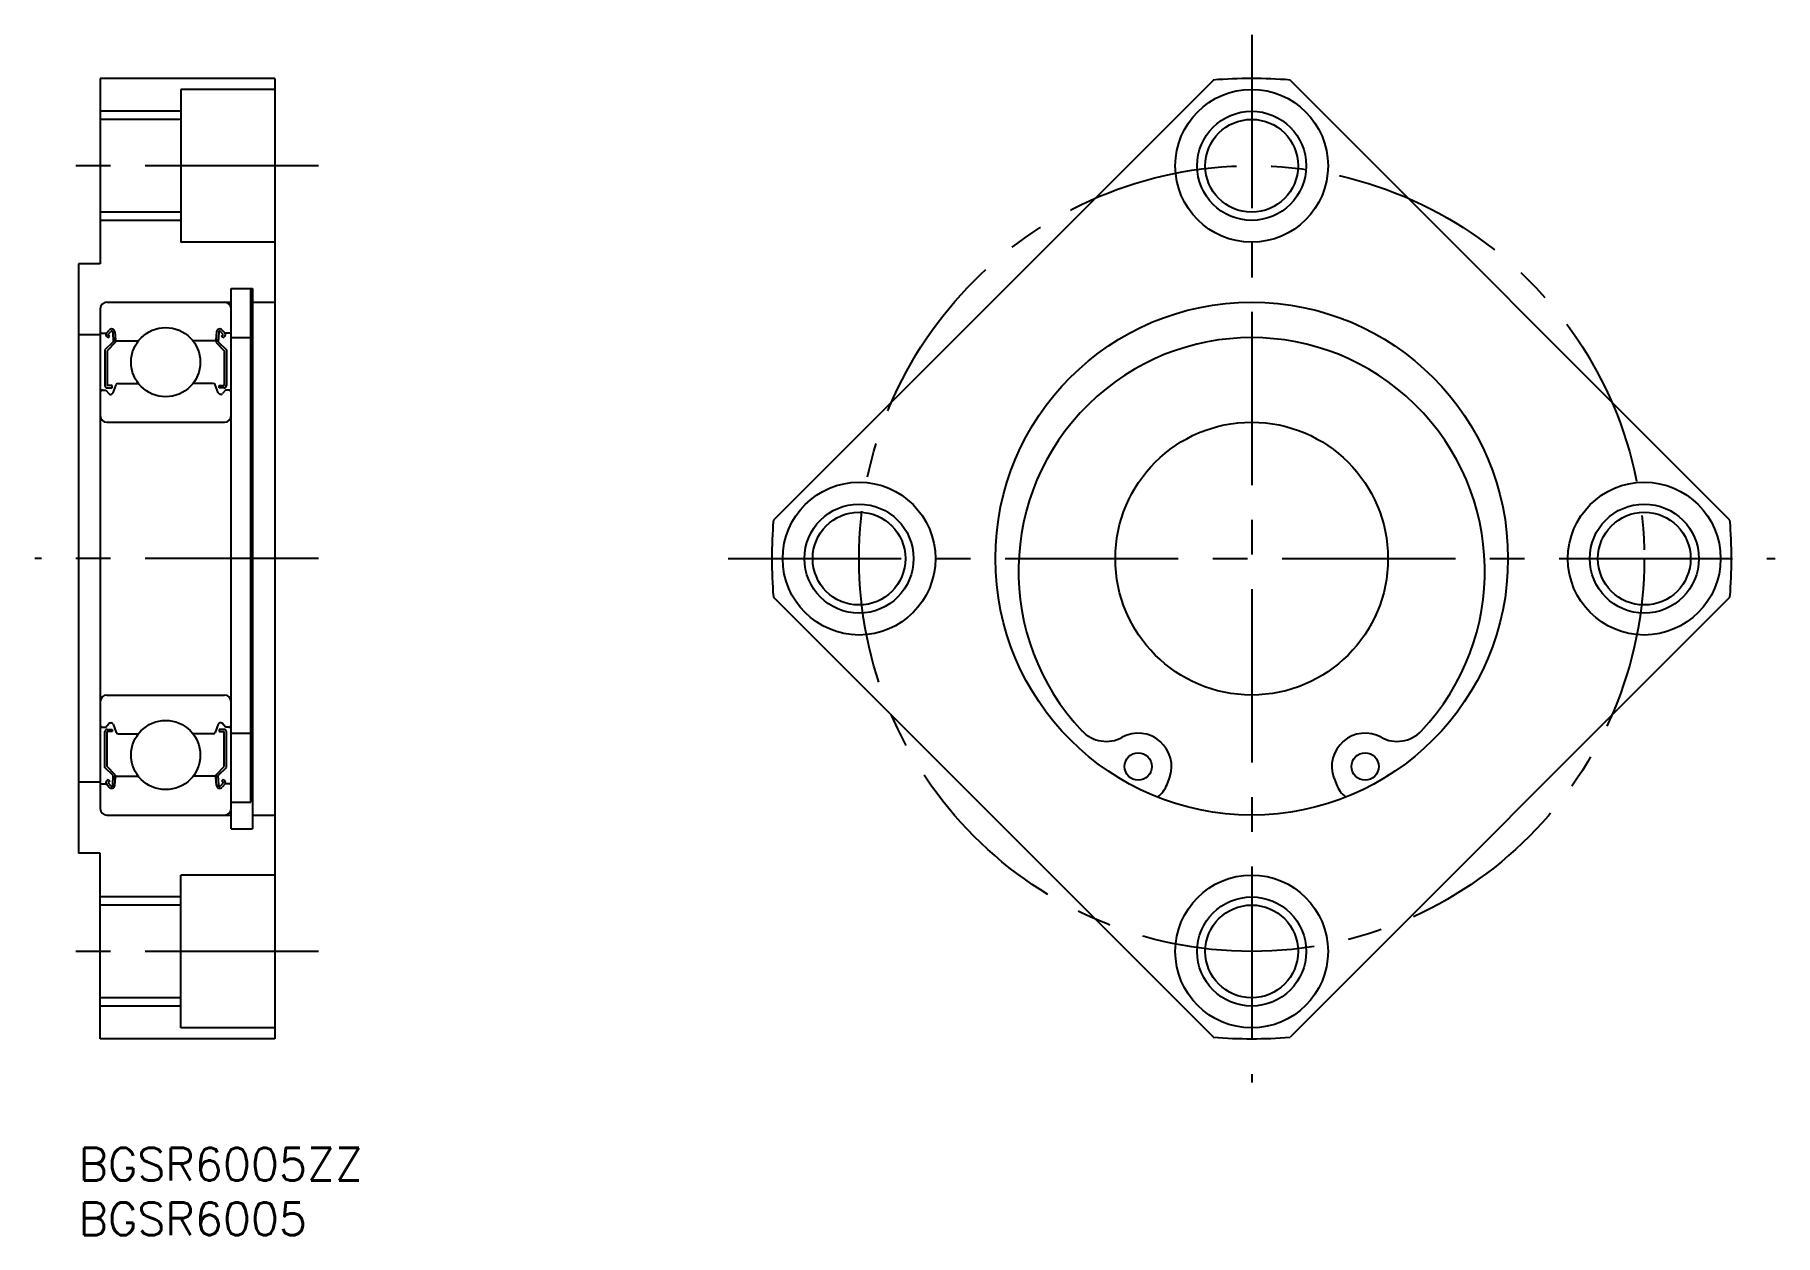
# Model space of a CAD drawing. Extents: x -4 to 156, y -8 to 102.
import ezdxf

# ---------------------------------------------------------------- set-up
doc = ezdxf.new("R2010")
doc.units = 0
doc.header["$LTSCALE"] = 0.5
doc.linetypes.add('CENTER', pattern=[50.8, 31.75, -6.35, 6.35, -6.35])
for name, color, linetype in [('MSM_CENTER', 1, 'CENTER'), ('MSM_CONTINUOUS', 7, 'CONTINUOUS'), ('MSM_NARROW', 5, 'CONTINUOUS'), ('MSM_PART_NUMBER', 7, 'CONTINUOUS')]:
    doc.layers.add(name, color=color, linetype=linetype)
doc.styles.get("Standard").update_dxf_attribs({"font": 'txt.shx', "height": 3, "bigfont": 'bigfont.shx'})

# ---------------------------------------------------------------- blocks, each defined once
blk = doc.blocks.new('*U4')
at = {"layer": 'MSM_PART_NUMBER'}
blk.add_text('BGSR6005ZZ', height=3, dxfattribs=at).set_placement((0, -3))
blk = doc.blocks.new('*U5')
at = {"layer": 'MSM_PART_NUMBER'}
blk.add_text('BGSR6005', height=3, dxfattribs=at).set_placement((0, -8))

msp = doc.modelspace()

# ---------------------------------------------------------------- linework, layer by layer
at = {"layer": 'MSM_CENTER'}
for p, q in [((107.58, 102), (107.58, 6)), ((22, 90), (-2, 90)), ((22, 54), (-4, 54)), ((59.58, 54), (155.58, 54)), ((22, 18), (-2, 18))]:
    msp.add_line(p, q, dxfattribs=at)
msp.add_circle((107.58, 54), 36, dxfattribs=at)
at = {"layer": 'MSM_CONTINUOUS'}
for p, q in [((18, 98), (2, 98)), ((2, 98), (2, 81)), ((14, 98), (14, 98)), ((18, 98), (18, 10)), ((104.07, 97.86), (63.73, 57.52)), ((151.44, 57.52), (111.1, 97.86)), ((18, 97), (9.4, 97)), ((9.4, 97), (9.4, 83)), ((9.4, 94.25), (2, 94.25)), ((9.4, 85.75), (2, 85.75)), ((18, 83), (9.4, 83)), ((0, 81), (0, 27)), ((2, 81), (0, 81)), ((14, 29.25), (14, 78.75)), ((14, 78.75), (15.95, 78.75)), ((15.8, 31.68, 1.25), (15.8, 78.75, 1.25)), ((15.95, 78.75), (15.95, 29.25)), ((2, 76.9), (2, 31.1)), ((2.6, 77.5), (14, 77.5)), ((15.95, 77.5), (18, 77.5)), ((2, 74.5), (0, 74.5)), ((2.1, 74.65), (2.56, 74.65)), ((3.18, 73.88), (2.43, 73.13)), ((2.56, 74.65), (2.81, 74.95)), ((2.74, 74.24), (2.58, 74.37)), ((3.38, 73.8), (2.63, 73.05)), ((2.71, 74.52), (2.96, 74.82)), ((2.87, 74.39), (2.71, 74.52)), ((2.74, 74.24), (2.87, 74.39)), ((3.14, 74.76), (3.18, 73.88)), ((3.34, 74.78), (3.4, 74.04)), ((3.38, 74.27), (3.38, 73.8)), ((3.5, 73.95), (5.49, 73.95)), ((12.5, 73.95), (10.51, 73.95)), ((12.66, 74.78), (12.6, 74.04)), ((12.62, 74.27), (12.62, 73.8)), ((12.62, 73.8), (13.37, 73.05)), ((12.86, 74.76), (12.82, 73.88)), ((12.82, 73.88), (13.57, 73.13)), ((13.29, 74.52), (13.04, 74.82)), ((13.13, 74.39), (13.29, 74.52)), ((13.26, 74.24), (13.13, 74.39)), ((13.44, 74.65), (13.19, 74.95)), ((13.26, 74.24), (13.42, 74.37)), ((13.9, 74.65), (13.44, 74.65)), ((14, 74.25), (15.8, 74.25)), ((2.43, 73.13), (2.43, 69.85)), ((2.63, 73.05), (2.63, 69.85)), ((13.37, 73.05), (13.37, 69.85)), ((13.57, 73.13), (13.57, 69.85)), ((2.2, 69.45), (2.5, 69.45)), ((2.5, 69.45), (2.78, 69.12)), ((3.08, 69.85), (2.63, 69.85)), ((2.63, 69.65), (3.08, 69.65)), ((2.93, 69.05), (2.99, 69.05)), ((3.08, 69.65), (3.08, 69.85)), ((3.18, 69.18), (3.45, 69.92)), ((3.64, 70.05), (5.49, 70.05)), ((12.36, 70.05), (10.51, 70.05)), ((12.82, 69.18), (12.55, 69.92)), ((12.92, 69.65), (12.92, 69.85)), ((12.92, 69.85), (13.37, 69.85)), ((13.37, 69.65), (12.92, 69.65)), ((13.07, 69.05), (13.01, 69.05)), ((13.5, 69.45), (13.22, 69.12)), ((13.8, 69.45), (13.5, 69.45)), ((2.6, 66.5), (13.4, 66.5)), ((104.07, 10.14), (63.73, 50.48)), ((151.44, 50.48), (111.1, 10.14)), ((2.6, 41.5), (13.4, 41.5)), ((2.2, 38.55), (2.5, 38.55)), ((2.5, 38.55), (2.78, 38.88)), ((2.63, 38.35), (3.08, 38.35)), ((2.93, 38.95), (2.99, 38.95)), ((3.08, 38.35), (3.08, 38.15)), ((3.18, 38.82), (3.45, 38.08)), ((12.82, 38.82), (12.55, 38.08)), ((12.92, 38.35), (12.92, 38.15)), ((13.37, 38.35), (12.92, 38.35)), ((13.07, 38.95), (13.01, 38.95)), ((13.5, 38.55), (13.22, 38.88)), ((13.8, 38.55), (13.5, 38.55)), ((2.43, 34.87), (2.43, 38.15)), ((2.63, 34.95), (2.63, 38.15)), ((3.08, 38.15), (2.63, 38.15)), ((3.64, 37.95), (5.49, 37.95)), ((12.36, 37.95), (10.51, 37.95)), ((12.92, 38.15), (13.37, 38.15)), ((13.37, 34.95), (13.37, 38.15)), ((13.57, 34.87), (13.57, 38.15)), ((14, 38), (15.75, 38)), ((3.18, 34.12), (2.43, 34.87)), ((2.74, 33.76), (2.58, 33.63)), ((3.38, 34.2), (2.63, 34.95)), ((2.87, 33.61), (2.71, 33.48)), ((2.74, 33.76), (2.87, 33.61)), ((3.14, 33.24), (3.18, 34.12)), ((3.34, 33.22), (3.4, 33.96)), ((3.38, 33.73), (3.38, 34.2)), ((3.5, 34.05), (5.49, 34.05)), ((12.5, 34.05), (10.51, 34.05)), ((12.66, 33.22), (12.6, 33.96)), ((12.62, 34.2), (13.37, 34.95)), ((12.62, 33.73), (12.62, 34.2)), ((12.82, 34.12), (13.57, 34.87)), ((12.86, 33.24), (12.82, 34.12)), ((13.26, 33.76), (13.13, 33.61)), ((13.13, 33.61), (13.29, 33.48)), ((13.26, 33.76), (13.42, 33.63)), ((99.82, 33.3), (100.04, 33.88)), ((115.13, 33.88), (115.35, 33.3)), ((2, 33.5), (0, 33.5)), ((2.1, 33.35), (2.56, 33.35)), ((2.56, 33.35), (2.81, 33.05)), ((2.71, 33.48), (2.96, 33.18)), ((13.29, 33.48), (13.04, 33.18)), ((13.44, 33.35), (13.19, 33.05)), ((13.9, 33.35), (13.44, 33.35)), ((2.6, 30.5), (14, 30.5)), ((5.5, 30.5), (5.5, 30.5)), ((14, 31.68), (15.8, 31.68)), ((15.95, 30.5), (18, 30.5)), ((14, 29.25), (15.95, 29.25)), ((2, 27), (0, 27)), ((2, 10), (2, 27)), ((18, 25), (9.4, 25)), ((9.4, 11), (9.4, 25)), ((9.4, 22.25), (2, 22.25)), ((9.4, 13.75), (2, 13.75)), ((18, 10), (2, 10)), ((18, 11), (9.4, 11))]:
    msp.add_line(p, q, dxfattribs=at)
for centre, radius in [((107.58, 90), 7), ((107.58, 90), 4.25), ((107.58, 54), 23.5), ((8, 72), 3.17), ((107.58, 54), 12.5), ((71.58, 54), 7), ((143.58, 54), 7), ((71.58, 54), 4.25), ((143.58, 54), 4.25), ((8, 36), 3.17), ((97.18, 34.95), 1.25), ((117.98, 34.95), 1.25), ((107.58, 18), 7), ((107.58, 18), 4.25)]:
    msp.add_circle(centre, radius, dxfattribs=at)
for centre, radius, start, end in [((107.58, 54), 44, 85.4154, 94.5846), ((2.6, 76.9), 0.6, 90, 180), ((13.4, 76.9), 0.6, 0, 90), ((3.04, 74.75), 0.3, 4.9967, 140.0012), ((12.96, 74.75), 0.3, 39.9988, 175.0033), ((2.1, 74.75), 0.1, 180, 270), ((2.71, 74.52), 0.2, 140.0012, 230.0863), ((3.04, 74.75), 0.1, 2.8198, 140.0023), ((3.5, 74.05), 0.1, 184.9967, 270), ((12.5, 74.05), 0.1, 270, 355.0033), ((12.96, 74.75), 0.1, 39.9977, 177.1802), ((13.29, 74.52), 0.2, 309.9137, 39.9988), ((13.9, 74.75), 0.1, 270, 0), ((107.58, 52.87), 21.38, 316.6826, 223.3174), ((2.2, 69.25), 0.2, 90, 180), ((2.63, 69.85), 0.2, 180, 270), ((2.93, 69.25), 0.2, 219.9945, 270), ((2.99, 69.25), 0.2, 270, 339.9921), ((3.64, 69.85), 0.2, 90, 159.9921), ((12.36, 69.85), 0.2, 20.0079, 90), ((13.01, 69.25), 0.2, 200.0079, 270), ((13.07, 69.25), 0.2, 270, 320.0055), ((13.37, 69.85), 0.2, 270, 0), ((13.8, 69.25), 0.2, 0, 90), ((2.6, 67.1), 0.6, 180, 270), ((13.4, 67.1), 0.6, 270, 0), ((107.58, 54), 44, 175.4154, 184.5846), ((107.58, 54), 44, 355.4154, 4.5846), ((2.6, 40.9), 0.6, 90, 180), ((13.4, 40.9), 0.6, 0, 90), ((2.2, 38.75), 0.2, 180, 270), ((2.63, 38.15), 0.2, 90, 180), ((2.93, 38.75), 0.2, 90, 140.0055), ((2.99, 38.75), 0.2, 20.0079, 90), ((13.01, 38.75), 0.2, 90, 159.9921), ((13.07, 38.75), 0.2, 39.9945, 90), ((13.37, 38.15), 0.2, 0, 90), ((13.8, 38.75), 0.2, 270, 0), ((3.64, 38.15), 0.2, 200.0079, 270), ((12.36, 38.15), 0.2, 270, 339.9921), ((94.25, 40.3), 3.05, 223.3174, 298.7349), ((97.18, 34.95), 3.05, 339.4426, 118.7349), ((117.98, 34.95), 3.05, 61.2651, 200.5574), ((120.92, 40.3), 3.05, 241.2651, 316.6826), ((2.71, 33.48), 0.2, 129.9137, 219.9988), ((3.5, 33.95), 0.1, 90, 175.0033), ((12.5, 33.95), 0.1, 4.9967, 90), ((13.29, 33.48), 0.2, 320.0012, 50.0863), ((2.1, 33.25), 0.1, 90, 180), ((3.04, 33.25), 0.3, 219.9988, 355.0033), ((3.04, 33.25), 0.1, 219.9977, 357.1802), ((12.96, 33.25), 0.3, 184.9967, 320.0012), ((12.96, 33.25), 0.1, 182.8198, 320.0023), ((13.9, 33.25), 0.1, 0, 90), ((97.48, 34.18), 2.5, 305.7418, 339.4426), ((117.69, 34.18), 2.5, 200.5574, 234.2582), ((2.6, 31.1), 0.6, 180, 270), ((13.4, 31.1), 0.6, 270, 0), ((107.58, 54), 44, 265.4154, 274.5846)]:
    msp.add_arc(centre, radius, start, end, dxfattribs=at)
at = {"layer": 'MSM_NARROW'}
for p, q in [((9.4, 95), (2, 95)), ((9.4, 85), (2, 85)), ((9.4, 23), (2, 23)), ((9.4, 13), (2, 13))]:
    msp.add_line(p, q, dxfattribs=at)
for centre in [(107.58, 90), (71.58, 54), (143.58, 54), (107.58, 18)]:
    msp.add_circle(centre, 5, dxfattribs=at)

# ---------------------------------------------------------------- block references
at = {"layer": 'MSM_CONTINUOUS'}
for name in ['*U4', '*U5']:
    msp.add_blockref(name, (0, 0), dxfattribs=at)

doc.saveas('drawing.dxf')
